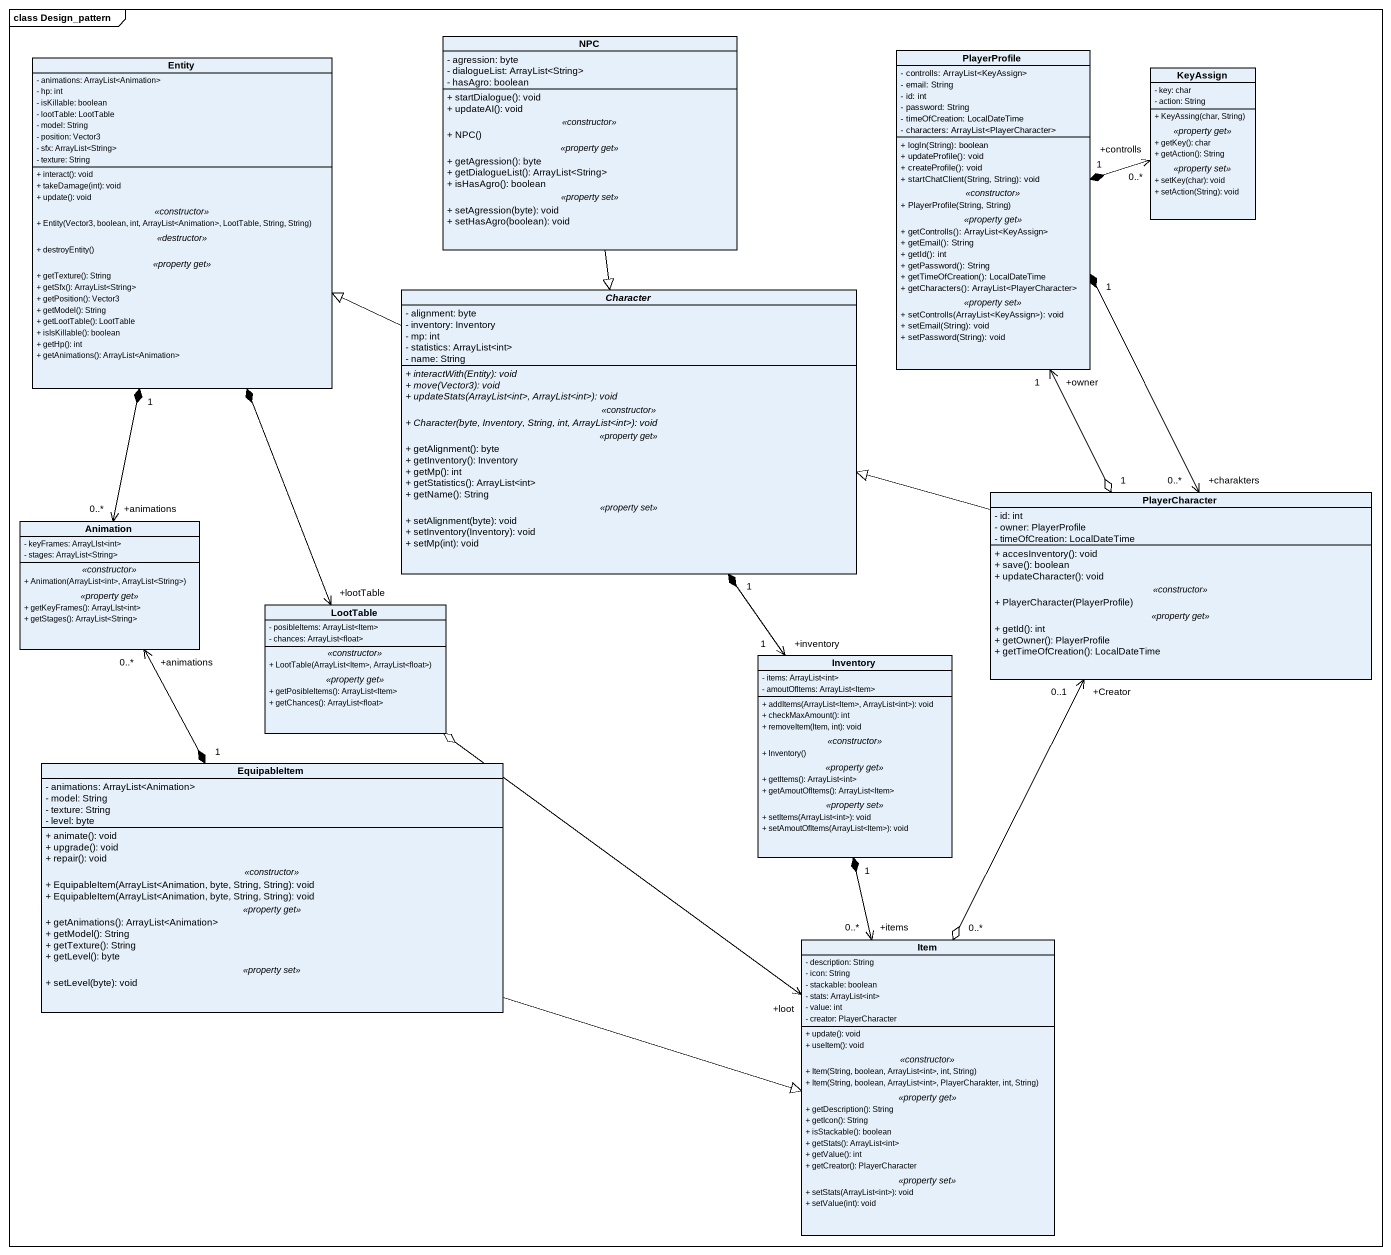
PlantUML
@startuml
mainframe class Design_pattern
hide circle
hide empty members
skinparam classAttributeIconSize 0
class NPC {
  - agression: byte
  - dialogueList: ArrayList<String>
  - hasAgro: boolean
  --
  + startDialogue(): void
  + updateAI(): void
  .. <<constructor>> ..
  + NPC()
  .. <<property get>> ..
  + getAgression(): byte
  + getDialogueList(): ArrayList<String>
  + isHasAgro(): boolean
  .. <<property set>> ..
  + setAgression(byte): void
  + setHasAgro(boolean): void
}
class "Entity" as Entity_ {
  - animations: ArrayList<Animation>
  - hp: int
  - isKillable: boolean
  - lootTable: LootTable
  - model: String
  - position: Vector3
  - sfx: ArrayList<String>
  - texture: String
  --
  + interact(): void
  + takeDamage(int): void
  + update(): void
  .. <<constructor>> ..
  + Entity(Vector3, boolean, int, ArrayList<Animation>, LootTable, String, String)
  .. <<destructor>> ..
  + destroyEntity()
  .. <<property get>> ..
  + getTexture(): String
  + getSfx(): ArrayList<String>
  + getPosition(): Vector3
  + getModel(): String
  + getLootTable(): LootTable
  + isIsKillable(): boolean
  + getHp(): int
  + getAnimations(): ArrayList<Animation>
}
class PlayerProfile {
  - controlls: ArrayList<KeyAssign>
  - email: String
  - id: int
  - password: String
  - timeOfCreation: LocalDateTime
  - characters: ArrayList<PlayerCharacter>
  --
  + logIn(String): boolean
  + updateProfile(): void
  + createProfile(): void
  + startChatClient(String, String): void
  .. <<constructor>> ..
  + PlayerProfile(String, String)
  .. <<property get>> ..
  + getControlls(): ArrayList<KeyAssign>
  + getEmail(): String
  + getId(): int
  + getPassword(): String
  + getTimeOfCreation(): LocalDateTime
  + getCharacters(): ArrayList<PlayerCharacter>
  .. <<property set>> ..
  + setControlls(ArrayList<KeyAssign>): void
  + setEmail(String): void
  + setPassword(String): void
}
class KeyAssign {
  - key: char
  - action: String
  --
  + KeyAssing(char, String)
  .. <<property get>> ..
  + getKey(): char
  + getAction(): String
  .. <<property set>> ..
  + setKey(char): void
  + setAction(String): void
}
abstract class Character {
  - alignment: byte
  - inventory: Inventory
  - mp: int
  - statistics: ArrayList<int>
  - name: String
  --
  {abstract} + interactWith(Entity): void
  {abstract} + move(Vector3): void
  {abstract} + updateStats(ArrayList<int>, ArrayList<int>): void
  .. <<constructor>> ..
  {abstract} + Character(byte, Inventory, String, int, ArrayList<int>): void
  .. <<property get>> ..
  + getAlignment(): byte
  + getInventory(): Inventory
  + getMp(): int
  + getStatistics(): ArrayList<int>
  + getName(): String
  .. <<property set>> ..
  + setAlignment(byte): void
  + setInventory(Inventory): void
  + setMp(int): void
}
class PlayerCharacter {
  - id: int
  - owner: PlayerProfile
  - timeOfCreation: LocalDateTime
  --
  + accesInventory(): void
  + save(): boolean
  + updateCharacter(): void
  .. <<constructor>> ..
  + PlayerCharacter(PlayerProfile)
  .. <<property get>> ..
  + getId(): int
  + getOwner(): PlayerProfile
  + getTimeOfCreation(): LocalDateTime
}
class Animation {
  - keyFrames: ArrayLIst<int>
  - stages: ArrayList<String>
  .. <<constructor>> ..
  + Animation(ArrayList<int>, ArrayList<String>)
  .. <<property get>> ..
  + getKeyFrames(): ArrayLIst<int>
  + getStages(): ArrayList<String>
}
class LootTable {
  - posibleItems: ArrayList<Item>
  - chances: ArrayList<float>
  .. <<constructor>> ..
  + LootTable(ArrayList<Item>, ArrayList<float>)
  .. <<property get>> ..
  + getPosibleItems(): ArrayList<Item>
  + getChances(): ArrayList<float>
}
class Inventory {
  - items: ArrayList<int>
  - amoutOfItems: ArrayList<Item>
  --
  + addItems(ArrayList<Item>, ArrayList<int>): void
  + checkMaxAmount(): int
  + removeItem(Item, int): void
  .. <<constructor>> ..
  + Inventory()
  .. <<property get>> ..
  + getItems(): ArrayList<int>
  + getAmoutOfItems(): ArrayList<Item>
  .. <<property set>> ..
  + setItems(ArrayList<int>): void
  + setAmoutOfItems(ArrayList<Item>): void
}
class EquipableItem {
  - animations: ArrayList<Animation>
  - model: String
  - texture: String
  - level: byte
  --
  + animate(): void
  + upgrade(): void
  + repair(): void
  .. <<constructor>> ..
  + EquipableItem(ArrayList<Animation, byte, String, String): void
  + EquipableItem(ArrayList<Animation, byte, String, String): void
  .. <<property get>> ..
  + getAnimations(): ArrayList<Animation>
  + getModel(): String
  + getTexture(): String
  + getLevel(): byte
  .. <<property set>> ..
  + setLevel(byte): void
}
class Item {
  - description: String
  - icon: String
  - stackable: boolean
  - stats: ArrayList<int>
  - value: int
  - creator: PlayerCharacter
  --
  + update(): void
  + useItem(): void
  .. <<constructor>> ..
  + Item(String, boolean, ArrayList<int>, int, String)
  + Item(String, boolean, ArrayList<int>, PlayerCharakter, int, String)
  .. <<property get>> ..
  + getDescription(): String
  + getIcon(): String
  + isStackable(): boolean
  + getStats(): ArrayList<int>
  + getValue(): int
  + getCreator(): PlayerCharacter
  .. <<property set>> ..
  + setStats(ArrayList<int>): void
  + setValue(int): void
}
NPC --|> Character
Entity_ *--> "+lootTable" LootTable
PlayerProfile "1" *--> "+charakters\n0..*" PlayerCharacter
PlayerProfile "+owner\n1" <--o "1" PlayerCharacter
KeyAssign "+controlls\n0..*" <-left-* "1" PlayerProfile
Character -left-|> Entity_
PlayerCharacter -left-|> Character
PlayerCharacter "+Creator\n0..1" <--o "0..*" Item
Animation "+animations\n0..*" <-up-* "1" Entity_
Animation "+animations\n0..*" <--* "1" EquipableItem
LootTable o--> "+loot" Item
Inventory "+inventory\n1" <-up-* "1" Character
EquipableItem -right-|> Item
Item "+items\n0..*" <-up-* "1" Inventory
@enduml
